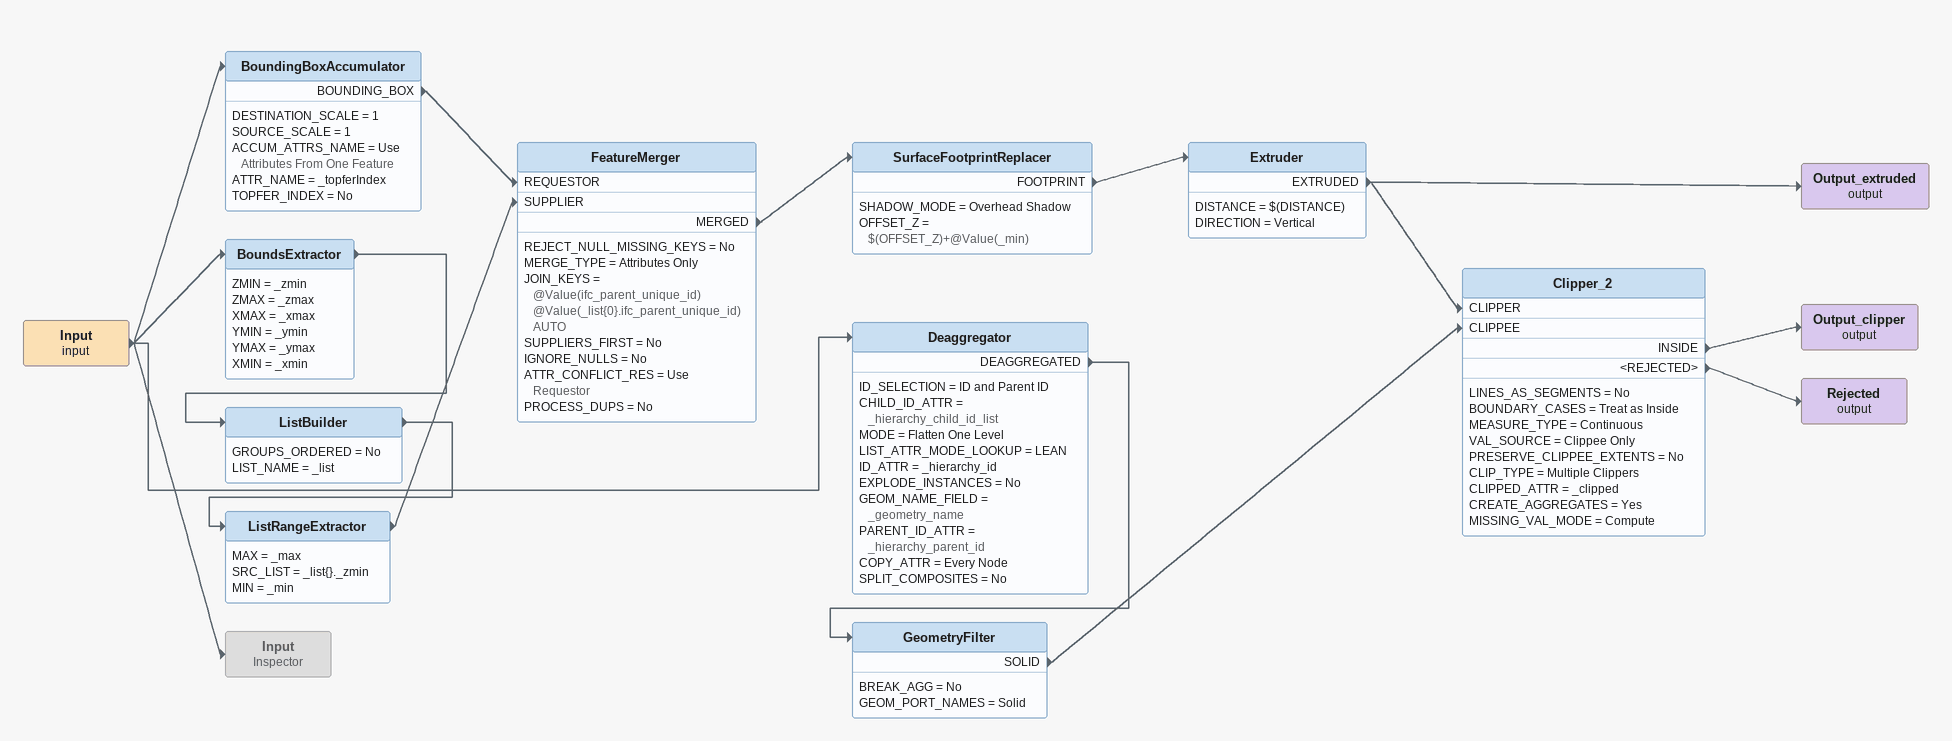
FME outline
Input (input)
    -> Deaggregator
    -> BoundsExtractor
    -> BoundingBoxAccumulator
    -> Input
BoundingBoxAccumulator
    DESTINATION_SCALE = 1
    SOURCE_SCALE = 1
    ACCUM_ATTRS_NAME = Use Attributes From One Feature
    ATTR_NAME = _topferIndex
    TOPFER_INDEX = No
    BOUNDING_BOX -> FeatureMerger [REQUESTOR]
BoundsExtractor
    ZMIN = _zmin
    ZMAX = _zmax
    XMAX = _xmax
    YMIN = _ymin
    YMAX = _ymax
    XMIN = _xmin
    -> ListBuilder
ListBuilder
    GROUPS_ORDERED = No
    LIST_NAME = _list
    -> ListRangeExtractor
ListRangeExtractor
    MAX = _max
    SRC_LIST = _list{}._zmin
    MIN = _min
    -> FeatureMerger [SUPPLIER]
FeatureMerger
    REJECT_NULL_MISSING_KEYS = No
    MERGE_TYPE = Attributes Only
    JOIN_KEYS = @Value(ifc_parent_unique_id) @Value(_list{0}.ifc_parent_unique_id) AUTO
    SUPPLIERS_FIRST = No
    IGNORE_NULLS = No
    ATTR_CONFLICT_RES = Use Requestor
    PROCESS_DUPS = No
    MERGED -> SurfaceFootprintReplacer
SurfaceFootprintReplacer
    SHADOW_MODE = Overhead Shadow
    OFFSET_Z = $(OFFSET_Z)+@Value(_min)
    FOOTPRINT -> Extruder
Extruder
    DISTANCE = $(DISTANCE)
    DIRECTION = Vertical
    EXTRUDED -> Clipper_2 [CLIPPER]
    EXTRUDED -> Output_extruded (output)
Output_extruded (output)
Deaggregator
    ID_SELECTION = ID and Parent ID
    CHILD_ID_ATTR = _hierarchy_child_id_list
    MODE = Flatten One Level
    LIST_ATTR_MODE_LOOKUP = LEAN
    ID_ATTR = _hierarchy_id
    EXPLODE_INSTANCES = No
    GEOM_NAME_FIELD = _geometry_name
    PARENT_ID_ATTR = _hierarchy_parent_id
    COPY_ATTR = Every Node
    SPLIT_COMPOSITES = No
    DEAGGREGATED -> GeometryFilter
GeometryFilter
    BREAK_AGG = No
    GEOM_PORT_NAMES = Solid
    SOLID -> Clipper_2 [CLIPPEE]
Clipper_2
    LINES_AS_SEGMENTS = No
    BOUNDARY_CASES = Treat as Inside
    MEASURE_TYPE = Continuous
    VAL_SOURCE = Clippee Only
    PRESERVE_CLIPPEE_EXTENTS = No
    CLIP_TYPE = Multiple Clippers
    CLIPPED_ATTR = _clipped
    CREATE_AGGREGATES = Yes
    MISSING_VAL_MODE = Compute
    INSIDE -> Output_clipper (output)
    <REJECTED> -> Rejected (output)
Output_clipper (output)
Rejected (output)
Input: Inspector [off]
